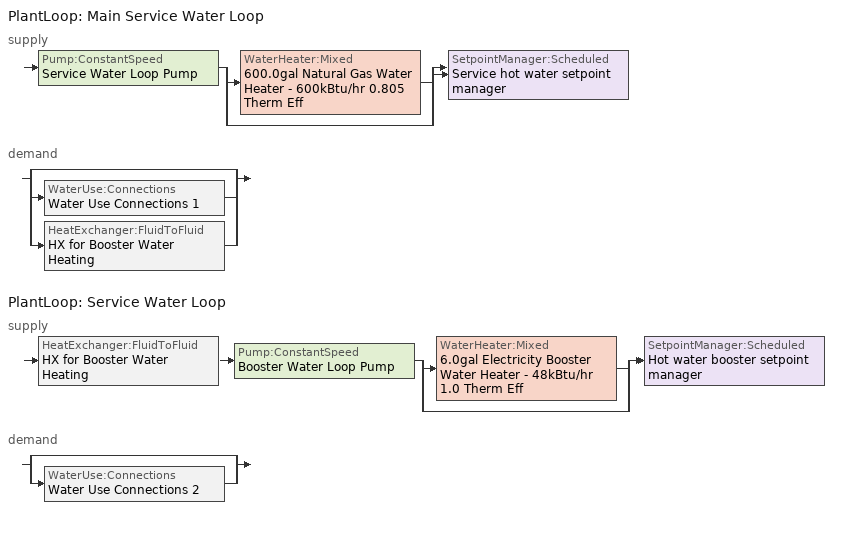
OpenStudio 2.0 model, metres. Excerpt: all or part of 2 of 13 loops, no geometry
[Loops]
PlantLoop 'Main Service Water Loop'
 supply: Pump:ConstantSpeed 'Service Water Loop Pump' > split
  | WaterHeater:Mixed '600.0gal Natural Gas Water Heater - 600kBtu/hr 0.805 Therm Eff'
  | bypass
  join > SetpointManager:Scheduled 'Service hot water setpoint manager'
 demand: split
  | bypass
  | WaterUse:Connections 'Water Use Connections 1'
  | HeatExchanger:FluidToFluid 'HX for Booster Water Heating'
PlantLoop 'Service Water Loop'
 supply: HeatExchanger:FluidToFluid 'HX for Booster Water Heating' > Pump:ConstantSpeed 'Booster Water Loop Pump' > split
  | WaterHeater:Mixed '6.0gal Electricity Booster Water Heater - 48kBtu/hr 1.0 Therm Eff'
  | bypass
  join > SetpointManager:Scheduled 'Hot water booster setpoint manager'
 demand: split
  | bypass
  | WaterUse:Connections 'Water Use Connections 2'
[PlantLoop] Plant Loop Volume {m3}=Autocalculate; Load Distribution Scheme=Optimal
Name | Maximum Loop Temperature {C} | Minimum Loop Temperature {C}
Main Service Water Loop | 60 | 10
Service Water Loop
[Sizing:Plant] Loop Type=Heating; Loop Design Temperature Difference {deltaC}=5; Sizing Option=NonCoincident; Zone Timesteps in Averaging Window=1; Coincident Sizing Factor Mode=None
Name | Design Loop Exit Temperature {C}
Main Service Water Loop | 60
Service Water Loop | 82.2222
[SetpointManager:Scheduled] Control Variable=Temperature
Name | Schedule
Service hot water setpoint manager | Service Water Loop Temp - 140F
Hot water booster setpoint manager | Service Water Booster Temp - 180.00000000000006F
[Pump:ConstantSpeed] Rated Flow Rate {m3/s}=autosize; Rated Power Consumption {W}=autosize; Fraction of Motor Inefficiencies to Fluid Stream=0; Pump Control Type=Intermittent
Name | Rated Pump Head {Pa} | Motor Efficiency
Service Water Loop Pump | 34026 | 0.855
Booster Water Loop Pump | 0 | 1
[WaterHeater:Mixed] Deadband Temperature Difference {deltaC}=2; Maximum Temperature Limit {C}=82.2222; Heater Control Type=Cycle; Off Cycle Parasitic Heat Fraction to Tank=0.8; On Cycle Parasitic Heat Fraction to Tank=0; Ambient Temperature Indicator=Schedule; Use Side Effectiveness=1; Source Side Effectiveness=1; Use Side Design Flow Rate {m3/s}=autosize; Source Side Design Flow Rate {m3/s}=autosize; Indirect Water Heating Recovery Time {hr}=1.5
Name | Tank Volume {m3} | Setpoint Temperature Schedule | Heater Maximum Capacity {W} | Heater Fuel Type | Heater Thermal Efficiency | Off Cycle Parasitic Fuel Consumption Rate {W} | Off Cycle Parasitic Fuel Type | On Cycle Parasitic Fuel Consumption Rate {W} | On Cycle Parasitic Fuel Type | Ambient Temperature Schedule | Off Cycle Loss Coefficient to Ambient Temperature {W/K} | On Cycle Loss Coefficient to Ambient Temperature {W/K}
600.0gal Natural Gas Water Heater - 600kBtu/hr 0.805 Therm Eff | 2.27125 | Service Water Loop Temp - 140F | 175843 | NaturalGas | 0.804593 | 878.92 | NaturalGas | 878.92 | NaturalGas | Water Heater Ambient Temp Schedule - 70F | 20.7661 | 20.7661
6.0gal Electricity Booster Water Heater - 48kBtu/hr 1.0 Therm Eff | 0.0227125 | Service Water Booster Temp - 180.00000000000006F | 14000 | Electricity | 1 | 0 | Electricity | 0 | Electricity | Water Heater Ambient Temp Schedule - 70F 1 | 0.796809 | 0.796809
[WaterUse:Connections]
Name | Water Use Equipment Name 1
Water Use Connections 1 | Main Service Water Use 7.63gal/min
Water Use Connections 2 | Booster Water Fixture - 23.7 gal/min at 27.901234567901326F
[WaterUse:Equipment:Definition]
Name | Peak Flow Rate {m3/s} | Target Temperature Schedule | Sensible Fraction Schedule | Latent Fraction Schedule
Main Service Water Use Def 7.63gal/min | 0.000481378 | Mixed Water At Faucet Temp - 140F | Fraction Sensible - 0.2 | Fraction Latent - 0.05
Water Fixture Def - 23.7 gal/min | 0.00149524 | Schedule Ruleset 5
[WaterUse:Equipment] Flow Rate Fraction Schedule=SchoolSecondary BLDG_SWH_SCH
Name | Water Use Equipment Definition
Main Service Water Use 7.63gal/min | Main Service Water Use Def 7.63gal/min
Booster Water Fixture - 23.7 gal/min at 27.901234567901326F | Water Fixture Def - 23.7 gal/min
[HeatExchanger:FluidToFluid]
HX for Booster Water Heating: Loop Demand Side Design Flow Rate {m3/s}=autosize; Loop Supply Side Design Flow Rate {m3/s}=autosize; Heat Exchange Model Type=Ideal; Heat Exchanger U-Factor Times Area Value {W/K}=autosize; Control Type=UncontrolledOn; Minimum Temperature Difference to Activate Heat Exchanger {deltaC}=0.01; Heat Transfer Metering End Use Type=LoopToLoop; Component Override Cooling Control Temperature Mode=Loop; Sizing Factor=1; Operation Minimum Temperature Limit {C}=0; Operation Maximum Temperature Limit {C}=100
[Schedule:Ruleset]
Service Water Loop Temp - 140F: Default Day Schedule=Service Water Loop Temp - 140F Default
Water Heater Ambient Temp Schedule - 70F: Default Day Schedule=Water Heater Ambient Temp Schedule - 70F Default
Fraction Sensible - 0.2: Default Day Schedule=Schedule Day 69
Fraction Latent - 0.05: Default Day Schedule=Schedule Day 70
Mixed Water At Faucet Temp - 140F: Default Day Schedule=Schedule Day 71
SchoolSecondary BLDG_SWH_SCH: Default Day Schedule=SchoolSecondary BLDG_SWH_SCH Default; Summer Design Day Schedule=SchoolSecondary BLDG_SWH_SCH Summer Design Day; Winter Design Day Schedule=SchoolSecondary BLDG_SWH_SCH Winter Design Day
Service Water Booster Temp - 180.00000000000006F: Default Day Schedule=Service Water Booster Temp - 180.00000000000006F Default
Water Heater Ambient Temp Schedule - 70F 1: Default Day Schedule=Water Heater Ambient Temp Schedule - 70F Default 1
Schedule Ruleset 5: Default Day Schedule=Schedule Day 76
[Schedule:Day]
Service Water Loop Temp - 140F Default; Schedule Day 71: 24, 0, 60
Water Heater Ambient Temp Schedule - 70F Default; Water Heater Ambient Temp Schedule - 70F Default 1: 24, 0, 21.1111
Schedule Day 69: 24, 0, 0.2
Schedule Day 70: 24, 0, 0.05
SchoolSecondary BLDG_SWH_SCH Default; SchoolSecondary BLDG_SWH_SCH Sun|Sat Day; SchoolSecondary BLDG_SWH_SCH Sun|Sat Day 1; SchoolSecondary BLDG_SWH_SCH Sat Day: 24, 0, 0
SchoolSecondary BLDG_SWH_SCH Summer Design Day: 7, 0, 0.05, 8, 0, 0.1, 9, 0, 0.34, 10, 0, 0.6, 11, 0, 0.63, 12, 0, 0.72, 13, 0, 0.79, 14, 0, 0.83, 15, 0, 0.61, 16, 0, 0.65, 18, 0, 0.1, 19, 0, 0.19, 20, 0, 0.25, 22, 0, 0.22, 23, 0, 0.12, 24, 0, 0.09
SchoolSecondary BLDG_SWH_SCH Wkdy Day; SchoolSecondary BLDG_SWH_SCH Wkdy Day 2: 8, 0, 0, 9, 0, 0.34, 10, 0, 0.6, 11, 0, 0.63, 12, 0, 0.72, 13, 0, 0.79, 14, 0, 0.83, 15, 0, 0.61, 16, 0, 0.65, 18, 0, 0.1, 19, 0, 0.19, 20, 0, 0.25, 24, 0, 0
SchoolSecondary BLDG_SWH_SCH Winter Design Day: 9, 0, 0.03, 13, 0, 0.05, 24, 0, 0.03
SchoolSecondary BLDG_SWH_SCH Wkdy Day 1: 8, 0, 0, 18, 0, 0.1, 19, 0, 0.19, 20, 0, 0.25, 24, 0, 0
Service Water Booster Temp - 180.00000000000006F Default: 24, 0, 82.2222
Schedule Day 76: 24, 0, -2.27709
[Schedule:Rule] Schedule Ruleset=SchoolSecondary BLDG_SWH_SCH; Date Specification Type=DateRange
Name | Rule Order | Day Schedule | Apply Sunday | Apply Saturday | Start Month | Start Day | End Month | End Day | Apply Monday | Apply Tuesday | Apply Wednesday | Apply Thursday | Apply Friday
Schedule Rule 103 | 5 | SchoolSecondary BLDG_SWH_SCH Sun|Sat Day | Yes | Yes | 1 | 1 | 6 | 15
Schedule Rule 104 | 4 | SchoolSecondary BLDG_SWH_SCH Wkdy Day |  |  | 1 | 1 | 6 | 15 | Yes | Yes | Yes | Yes | Yes
Schedule Rule 105 | 3 | SchoolSecondary BLDG_SWH_SCH Sun|Sat Day 1 | Yes | Yes | 6 | 16 | 9 | 15
Schedule Rule 106 | 2 | SchoolSecondary BLDG_SWH_SCH Wkdy Day 1 |  |  | 6 | 16 | 9 | 15 | Yes | Yes | Yes | Yes | Yes
Schedule Rule 107 | 1 | SchoolSecondary BLDG_SWH_SCH Sat Day |  | Yes | 9 | 16 | 12 | 31
Schedule Rule 108 | 0 | SchoolSecondary BLDG_SWH_SCH Wkdy Day 2 |  |  | 9 | 16 | 12 | 31 | Yes | Yes | Yes | Yes | Yes
